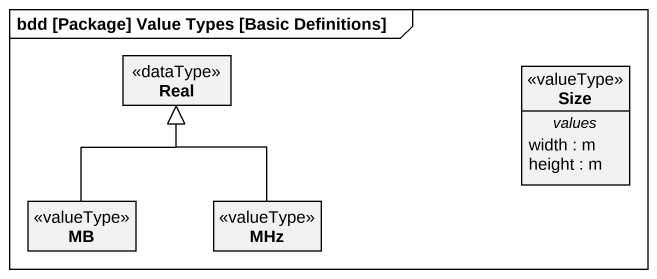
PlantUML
@startuml
mainframe bdd [Package] Value Types [Basic Definitions]
hide circle
hide empty members
class Real <<dataType>>
class Size <<valueType>> {
  -- values --
  width : m
  height : m
}
class MB <<valueType>>
class MHz <<valueType>>
MB -up-|> Real
MHz -up-|> Real
@enduml
